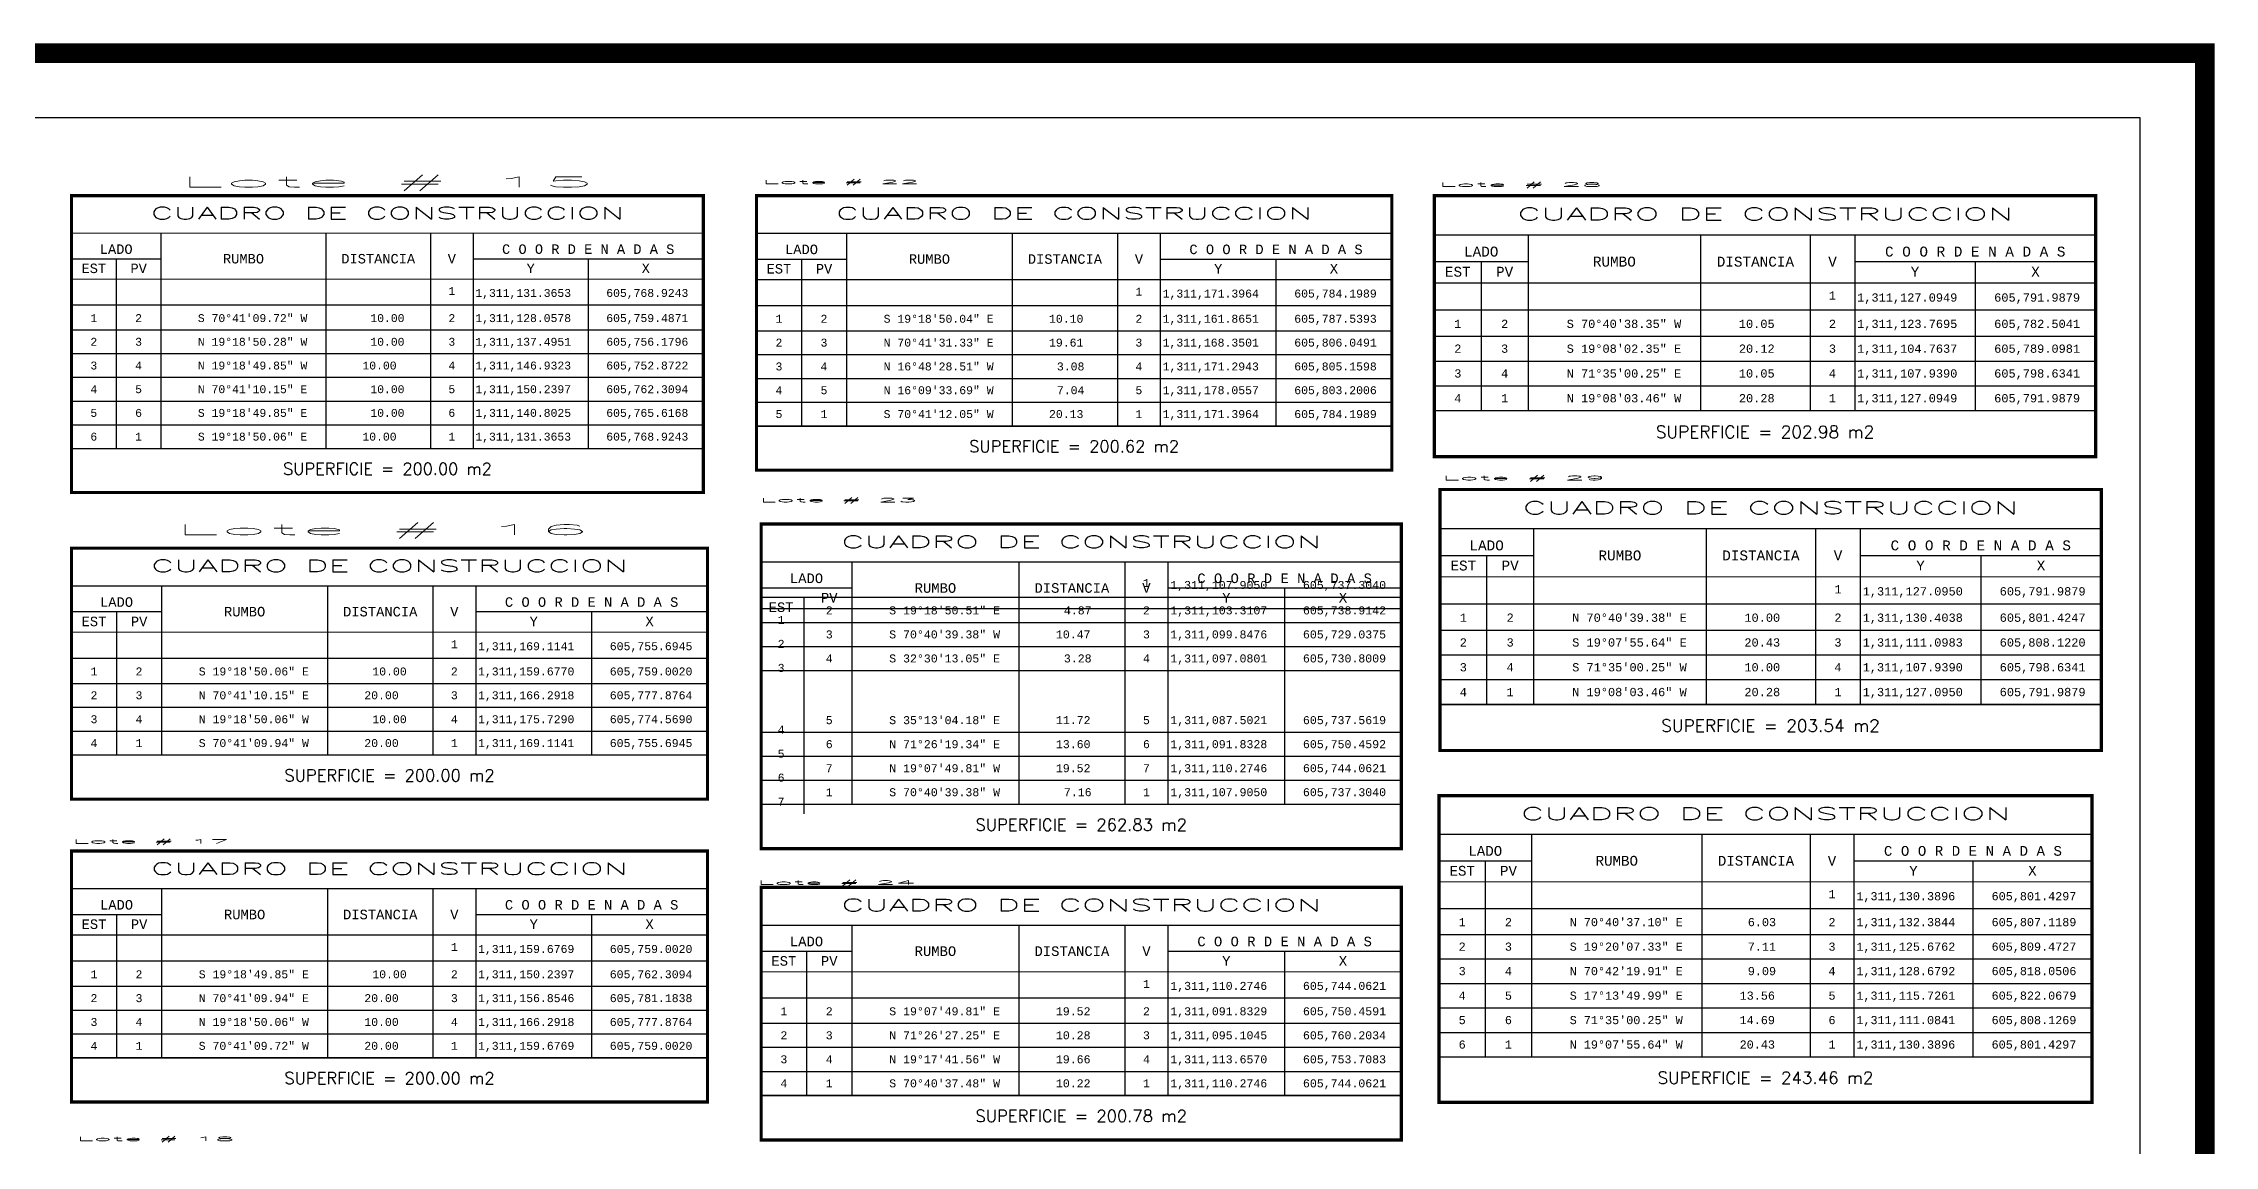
# Model space of a CAD drawing. Header units: millimetres. Extents: x 606871 to 1211550, y 1310130 to 2622648.
# Drawn here: x 607041.4 to 607293.6, y 1310301.5 to 1310429.5 of the extents above; entities that cross this region are included whole.
import ezdxf
from ezdxf.enums import TextEntityAlignment as Align

# ---------------------------------------------------------------- set-up
doc = ezdxf.new("R2010")
doc.units = ezdxf.units.MM
for name, color, linetype in [('CAJETIN', 5, 'Continuous'), ('CVL_CUADCON', 1, 'Continuous'), ('CVL_CUADCON_LIN', 8, 'Continuous'), ('CVL_CUADCON_TIT', 1, 'Continuous'), ('CVL_CUADCON_TX', 2, 'Continuous')]:
    doc.layers.add(name, color=color, linetype=linetype)
doc.styles.add('HUECA1', font='HUECA1.shx')
doc.styles.add('MONOTXT4', font='MONOTXT4.shx')

msp = doc.modelspace()

# ---------------------------------------------------------------- linework, layer by layer
at = {"const_width": 2.28}
msp.add_lwpolyline([(606871.94, 1310131.4), (607292.44, 1310131.4), (607292.44, 1310428.4), (606871.94, 1310428.4)], close=True, dxfattribs=at)
at = {"layer": 'CAJETIN'}
msp.add_lwpolyline([(606879.44, 1310138.9), (607284.94, 1310138.9), (607284.94, 1310420.9), (606879.44, 1310420.9)], close=True, dxfattribs=at)
at = {"layer": 'CVL_CUADCON', "color": 7, "linetype": 'Continuous', "const_width": 0.367, "flags": 128}
msp.add_lwpolyline([(607044.63, 1310411.86), (607118.03, 1310411.86), (607118.03, 1310377.38), (607044.63, 1310377.38)], close=True, dxfattribs=at)
at = {"layer": 'CVL_CUADCON', "color": 7, "linetype": 'Continuous', "lineweight": 30, "flags": 128}
for points, const_width in [([(607124.2, 1310411.86), (607198, 1310411.86), (607198, 1310379.96), (607124.2, 1310379.96)], 0.369), ([(607202.95, 1310411.86), (607279.78, 1310411.86), (607279.78, 1310381.53), (607202.95, 1310381.53)], 0.384), ([(607203.59, 1310377.72), (607280.42, 1310377.72), (607280.42, 1310347.4), (607203.59, 1310347.4)], 0.384), ([(607124.75, 1310373.7), (607199.1, 1310373.7), (607199.1, 1310335.99), (607124.75, 1310335.99)], 0.372), ([(607044.63, 1310370.9), (607118.51, 1310370.9), (607118.51, 1310341.74), (607044.63, 1310341.74)], 0.37), ([(607044.63, 1310335.73), (607118.51, 1310335.73), (607118.51, 1310306.56), (607044.63, 1310306.56)], 0.37), ([(607124.75, 1310331.51), (607199.1, 1310331.51), (607199.1, 1310302.16), (607124.75, 1310302.16)], 0.372)]:
    msp.add_lwpolyline(points, close=True, dxfattribs=dict(at, const_width=const_width))
at = {"layer": 'CVL_CUADCON', "color": 7, "linetype": 'Continuous', "const_width": 0.138, "flags": 128}
for points in [[(607044.63, 1310407.5), (607118.03, 1310407.5)], [(607044.63, 1310402.16), (607118.03, 1310402.16)], [(607044.63, 1310382.49), (607118.03, 1310382.49)]]:
    msp.add_lwpolyline(points, dxfattribs=at)
at = {"layer": 'CVL_CUADCON', "color": 7, "linetype": 'Continuous', "lineweight": 30, "flags": 128}
for points, const_width in [([(607124.2, 1310407.47), (607198, 1310407.47)], 0.138), ([(607202.95, 1310407.29), (607279.78, 1310407.29)], 0.144), ([(607124.2, 1310402.1), (607198, 1310402.1)], 0.138), ([(607202.95, 1310401.7), (607279.78, 1310401.7)], 0.144), ([(607202.95, 1310386.88), (607279.78, 1310386.88)], 0.144), ([(607124.2, 1310385.09), (607198, 1310385.09)], 0.138), ([(607203.59, 1310373.16), (607280.42, 1310373.16)], 0.144), ([(607124.75, 1310369.29), (607199.1, 1310369.29)], 0.139), ([(607044.63, 1310366.51), (607118.51, 1310366.51)], 0.139), ([(607203.59, 1310367.57), (607280.42, 1310367.57)], 0.144), ([(607124.75, 1310363.88), (607199.1, 1310363.88)], 0.139), ([(607044.63, 1310361.14), (607118.51, 1310361.14)], 0.139), ([(607044.63, 1310346.88), (607118.51, 1310346.88)], 0.139), ([(607124.75, 1310341.16), (607199.1, 1310341.16)], 0.139), ([(607044.63, 1310331.34), (607118.51, 1310331.34)], 0.139), ([(607044.63, 1310325.96), (607118.51, 1310325.96)], 0.139), ([(607124.75, 1310327.1), (607199.1, 1310327.1)], 0.139), ([(607124.75, 1310321.69), (607199.1, 1310321.69)], 0.139), ([(607044.63, 1310311.71), (607118.51, 1310311.71)], 0.139), ([(607124.75, 1310307.34), (607199.1, 1310307.34)], 0.139)]:
    msp.add_lwpolyline(points, dxfattribs=dict(at, const_width=const_width))
at = {"layer": 'CVL_CUADCON', "color": 7, "linetype": 'Continuous', "lineweight": 30, "true_color": 0xffffff, "flags": 128}
for points, const_width in [([(607203.59, 1310352.75), (607280.42, 1310352.75)], 0.144), ([(607203.5, 1310337.66), (607279.33, 1310337.66)], 0.142), ([(607203.5, 1310332.14), (607279.33, 1310332.14)], 0.142), ([(607203.5, 1310311.82), (607279.33, 1310311.82)], 0.142)]:
    msp.add_lwpolyline(points, dxfattribs=dict(at, const_width=const_width))
at = {"layer": 'CVL_CUADCON', "color": 7, "linetype": 'Continuous', "lineweight": 30, "true_color": 0xffffff, "const_width": 0.379, "flags": 128}
msp.add_lwpolyline([(607203.5, 1310342.16), (607279.33, 1310342.16), (607279.33, 1310306.54), (607203.5, 1310306.54)], close=True, dxfattribs=at)
at = {"layer": 'CVL_CUADCON_LIN', "color": 7, "linetype": 'Continuous', "ltscale": 0.5}
for p, q in [((607055.02, 1310407.5), (607055.02, 1310382.49)), ((607074.18, 1310407.5), (607074.18, 1310382.49)), ((607086.33, 1310407.5), (607086.33, 1310382.49)), ((607091.28, 1310407.5), (607091.28, 1310382.49)), ((607044.63, 1310404.53), (607055.02, 1310404.53)), ((607049.82, 1310404.53), (607049.82, 1310382.49)), ((607091.28, 1310404.53), (607118.03, 1310404.53)), ((607104.65, 1310404.53), (607104.65, 1310382.49)), ((607044.63, 1310399.17), (607118.03, 1310399.17)), ((607044.63, 1310396.25), (607118.03, 1310396.25)), ((607044.63, 1310393.5), (607118.03, 1310393.5)), ((607044.63, 1310390.75), (607118.03, 1310390.75)), ((607044.63, 1310387.99), (607118.03, 1310387.99)), ((607044.63, 1310385.24), (607118.03, 1310385.24)), ((607044.63, 1310382.49), (607118.03, 1310382.49))]:
    msp.add_line(p, q, dxfattribs=at)
at = {"layer": 'CVL_CUADCON_LIN', "color": 7, "linetype": 'Continuous', "lineweight": 30, "ltscale": 0.5}
for p, q in [((607134.66, 1310407.47), (607134.66, 1310385.09)), ((607153.92, 1310407.47), (607153.92, 1310385.09)), ((607166.14, 1310407.47), (607166.14, 1310385.09)), ((607171.11, 1310407.47), (607171.11, 1310385.09)), ((607213.83, 1310407.29), (607213.83, 1310386.88)), ((607124.2, 1310404.49), (607134.66, 1310404.49)), ((607129.43, 1310404.49), (607129.43, 1310385.09)), ((607171.11, 1310404.49), (607198, 1310404.49)), ((607184.55, 1310404.49), (607184.55, 1310385.09)), ((607202.95, 1310404.19), (607213.83, 1310404.19)), ((607208.39, 1310404.19), (607208.39, 1310386.88)), ((607124.2, 1310399.1), (607198, 1310399.1)), ((607202.95, 1310398.58), (607279.78, 1310398.58)), ((607124.2, 1310396.17), (607198, 1310396.17)), ((607202.95, 1310395.52), (607279.78, 1310395.52)), ((607124.2, 1310393.4), (607198, 1310393.4)), ((607202.95, 1310392.64), (607279.78, 1310392.64)), ((607124.2, 1310390.63), (607198, 1310390.63)), ((607202.95, 1310389.76), (607279.78, 1310389.76)), ((607124.2, 1310387.86), (607198, 1310387.86)), ((607202.95, 1310386.88), (607279.78, 1310386.88)), ((607124.2, 1310385.09), (607198, 1310385.09)), ((607214.47, 1310373.16), (607214.47, 1310352.75)), ((607135.28, 1310369.29), (607135.28, 1310341.16)), ((607154.68, 1310369.29), (607154.68, 1310341.16)), ((607167, 1310369.29), (607167, 1310341.16)), ((607172, 1310369.29), (607172, 1310341.16)), ((607203.59, 1310370.06), (607214.47, 1310370.06)), ((607209.02, 1310370.06), (607209.02, 1310352.75)), ((607055.09, 1310366.51), (607055.09, 1310346.88)), ((607074.37, 1310366.51), (607074.37, 1310346.88)), ((607086.61, 1310366.51), (607086.61, 1310346.88)), ((607091.58, 1310366.51), (607091.58, 1310346.88)), ((607124.75, 1310366.29), (607135.28, 1310366.29)), ((607172, 1310366.29), (607199.1, 1310366.29)), ((607185.55, 1310366.29), (607185.55, 1310341.16)), ((607124.75, 1310365.23), (607199.1, 1310365.23)), ((607129.69, 1310365.19), (607129.69, 1310340.06)), ((607203.59, 1310364.45), (607280.42, 1310364.45)), ((607044.63, 1310363.53), (607055.09, 1310363.53)), ((607049.86, 1310363.53), (607049.86, 1310346.88)), ((607091.58, 1310363.53), (607118.51, 1310363.53)), ((607105.05, 1310363.53), (607105.05, 1310346.88)), ((607124.75, 1310362.28), (607199.1, 1310362.28)), ((607124.75, 1310359.49), (607199.1, 1310359.49)), ((607044.63, 1310358.13), (607118.51, 1310358.13)), ((607124.75, 1310356.7), (607199.1, 1310356.7)), ((607044.63, 1310355.19), (607118.51, 1310355.19)), ((607044.63, 1310352.42), (607118.51, 1310352.42)), ((607044.63, 1310349.65), (607118.51, 1310349.65)), ((607124.75, 1310349.53), (607199.1, 1310349.53)), ((607044.63, 1310346.88), (607118.51, 1310346.88)), ((607124.75, 1310346.74), (607199.1, 1310346.74)), ((607124.75, 1310343.95), (607199.1, 1310343.95)), ((607124.75, 1310341.16), (607199.1, 1310341.16)), ((607214.24, 1310337.66), (607214.24, 1310311.82)), ((607203.5, 1310334.59), (607214.24, 1310334.59)), ((607208.86, 1310334.59), (607208.86, 1310311.82)), ((607055.09, 1310331.34), (607055.09, 1310311.71)), ((607074.37, 1310331.34), (607074.37, 1310311.71)), ((607086.61, 1310331.34), (607086.61, 1310311.71)), ((607091.58, 1310331.34), (607091.58, 1310311.71)), ((607044.63, 1310328.36), (607055.09, 1310328.36)), ((607049.86, 1310328.36), (607049.86, 1310311.71)), ((607091.58, 1310328.36), (607118.51, 1310328.36)), ((607105.05, 1310328.36), (607105.05, 1310311.71)), ((607135.28, 1310327.1), (607135.28, 1310307.34)), ((607154.68, 1310327.1), (607154.68, 1310307.34)), ((607167, 1310327.1), (607167, 1310307.34)), ((607172, 1310327.1), (607172, 1310307.34)), ((607124.75, 1310324.1), (607135.28, 1310324.1)), ((607130.01, 1310324.1), (607130.01, 1310307.34)), ((607172, 1310324.1), (607199.1, 1310324.1)), ((607185.55, 1310324.1), (607185.55, 1310307.34)), ((607044.63, 1310322.96), (607118.51, 1310322.96)), ((607044.63, 1310320.02), (607118.51, 1310320.02)), ((607124.75, 1310318.66), (607199.1, 1310318.66)), ((607044.63, 1310317.25), (607118.51, 1310317.25)), ((607044.63, 1310314.48), (607118.51, 1310314.48)), ((607124.75, 1310315.71), (607199.1, 1310315.71)), ((607044.63, 1310311.71), (607118.51, 1310311.71)), ((607124.75, 1310312.92), (607199.1, 1310312.92)), ((607124.75, 1310310.13), (607199.1, 1310310.13)), ((607124.75, 1310307.34), (607199.1, 1310307.34))]:
    msp.add_line(p, q, dxfattribs=at)
at = {"layer": 'CVL_CUADCON_LIN', "color": 7, "linetype": 'Continuous', "lineweight": 30, "ltscale": 0.5, "true_color": 0xffffff}
for p, q in [((607233.88, 1310407.29), (607233.88, 1310386.88)), ((607246.61, 1310407.29), (607246.61, 1310386.88)), ((607251.78, 1310407.29), (607251.78, 1310386.88)), ((607251.78, 1310404.19), (607279.78, 1310404.19)), ((607265.78, 1310404.19), (607265.78, 1310386.88)), ((607234.52, 1310373.16), (607234.52, 1310352.75)), ((607247.24, 1310373.16), (607247.24, 1310352.75)), ((607252.42, 1310373.16), (607252.42, 1310352.75)), ((607252.42, 1310370.06), (607280.42, 1310370.06)), ((607266.42, 1310370.06), (607266.42, 1310352.75)), ((607203.59, 1310361.39), (607280.42, 1310361.39)), ((607203.59, 1310358.51), (607280.42, 1310358.51)), ((607203.59, 1310355.63), (607280.42, 1310355.63)), ((607203.59, 1310352.75), (607280.42, 1310352.75)), ((607234.03, 1310337.66), (607234.03, 1310311.82)), ((607246.59, 1310337.66), (607246.59, 1310311.82)), ((607251.69, 1310337.66), (607251.69, 1310311.82)), ((607251.69, 1310334.59), (607279.33, 1310334.59)), ((607265.51, 1310334.59), (607265.51, 1310311.82)), ((607203.5, 1310329.05), (607279.33, 1310329.05)), ((607203.5, 1310326.04), (607279.33, 1310326.04)), ((607203.5, 1310323.2), (607279.33, 1310323.2)), ((607203.5, 1310320.35), (607279.33, 1310320.35)), ((607203.5, 1310317.51), (607279.33, 1310317.51)), ((607203.5, 1310314.66), (607279.33, 1310314.66)), ((607203.5, 1310311.82), (607279.33, 1310311.82))]:
    msp.add_line(p, q, dxfattribs=at)

# ---------------------------------------------------------------- texts
at = {"layer": 'CVL_CUADCON_TIT', "color": 7, "ltscale": 0.5, "style": 'HUECA1'}
for s, height, width, p, p2 in [('Lote # 15', 1.207, 5.47361, (607057.16, 1310412.83), (607105.43, 1310412.83)), ('Lote # 22', 0.456, 5.193887, (607124.88, 1310413.21), (607143.12, 1310413.21)), ('Lote # 28', 0.475, 5.188207, (607203.45, 1310412.9), (607222.44, 1310412.9)), ('CUADRO DE CONSTRUCCION', 1.3767, 1.758658, (607053.8, 1310409.13), (607108.85, 1310409.13)), ('Lote # 29', 0.475, 5.23771, (607203.84, 1310378.82), (607222.83, 1310378.82)), ('Lote # 23', 0.46, 5.211169, (607124.54, 1310376.26), (607142.92, 1310376.26)), ('Lote # 16', 1.207, 5.53901, (607056.62, 1310372.44), (607104.89, 1310372.44)), ('Lote # 17', 0.457, 5.514759, (607044.71, 1310336.61), (607062.97, 1310336.61)), ('Lote # 24', 0.46, 5.16939, (607124.29, 1310331.82), (607142.67, 1310331.82)), ('Lote # 18', 0.46, 5.488679, (607045.2, 1310302.05), (607063.59, 1310302.05))]:
    msp.add_text(s, height=height, dxfattribs=dict(at, width=width)).set_placement(p, p2, align=Align.FIT)
at = {"layer": 'CVL_CUADCON_TIT', "color": 7, "lineweight": 30, "ltscale": 0.5, "style": 'HUECA1', "width": 1.758658}
for height, p, p2 in [(1.3842, (607133.43, 1310409.11), (607188.77, 1310409.11)), (1.3946, (607134.04, 1310370.94), (607189.8, 1310370.94)), (1.3857, (607053.86, 1310368.15), (607109.27, 1310368.15)), (1.3857, (607053.86, 1310332.98), (607109.27, 1310332.98)), (1.3946, (607134.04, 1310328.75), (607189.8, 1310328.75))]:
    msp.add_text('CUADRO DE CONSTRUCCION', height=height, dxfattribs=at).set_placement(p, p2, align=Align.FIT)
at = {"layer": 'CVL_CUADCON_TIT', "color": 7, "lineweight": 30, "ltscale": 0.5, "true_color": 0xffffff, "style": 'HUECA1', "width": 1.758658}
for height, p, p2 in [(1.4411, (607212.56, 1310409), (607270.17, 1310409)), (1.4411, (607213.19, 1310374.87), (607270.81, 1310374.87)), (1.4223, (607212.98, 1310339.34), (607269.84, 1310339.34))]:
    msp.add_text('CUADRO DE CONSTRUCCION', height=height, dxfattribs=at).set_placement(p, p2, align=Align.FIT)
at = {"layer": 'CVL_CUADCON_TIT', "color": 7, "ltscale": 0.5, "style": 'MONOTXT4'}
for s, height, p in [('LADO', 1.101, (607049.82, 1310405.09)), ('C O O R D E N A D A S', 1.1014, (607104.65, 1310405.09)), ('EST', 1.101, (607047.22, 1310402.86)), ('PV', 1.101, (607052.43, 1310402.86)), ('Y', 1.1, (607097.97, 1310402.86)), ('X', 1.1, (607111.34, 1310402.86))]:
    msp.add_text(s, height=height, dxfattribs=at).set_placement(p, align=Align.CENTER)
at = {"layer": 'CVL_CUADCON_TIT', "color": 7, "ltscale": 0.5}
for s, height, style, p in [('RUMBO', 1.101, 'MONOTXT4', (607064.61, 1310404.53)), ('DISTANCIA', 1.101, 'MONOTXT4', (607080.26, 1310404.53)), ('V', 1.1, 'MONOTXT4', (607088.81, 1310404.53)), ('SUPERFICIE = 200.00 m2', 1.3767, 'HUECA1', (607081.33, 1310380.13))]:
    msp.add_text(s, height=height, dxfattribs=dict(at, style=style)).set_placement(p, align=Align.MIDDLE)
at = {"layer": 'CVL_CUADCON_TIT', "color": 7, "lineweight": 30, "ltscale": 0.5, "style": 'MONOTXT4'}
for s, height, p in [('LADO', 1.107, (607129.43, 1310405.06)), ('C O O R D E N A D A S', 1.1074, (607184.55, 1310405.06)), ('LADO', 1.153, (607208.39, 1310404.78)), ('EST', 1.107, (607126.81, 1310402.81)), ('PV', 1.107, (607132.05, 1310402.81)), ('Y', 1.11, (607177.84, 1310402.81)), ('X', 1.11, (607191.28, 1310402.81)), ('EST', 1.153, (607205.67, 1310402.44)), ('PV', 1.153, (607211.11, 1310402.44)), ('LADO', 1.153, (607209.02, 1310370.65)), ('EST', 1.153, (607206.31, 1310368.31)), ('PV', 1.153, (607211.75, 1310368.31)), ('LADO', 1.116, (607130.01, 1310366.85)), ('C O O R D E N A D A S', 1.1157, (607185.55, 1310366.85)), ('LADO', 1.109, (607049.86, 1310364.09)), ('C O O R D E N A D A S', 1.1086, (607105.05, 1310364.09)), ('EST', 1.116, (607127.06, 1310363.49)), ('PV', 1.116, (607132.65, 1310364.59)), ('Y', 1.12, (607178.78, 1310364.59)), ('X', 1.12, (607192.33, 1310364.59)), ('EST', 1.109, (607047.24, 1310361.84)), ('PV', 1.109, (607052.48, 1310361.84)), ('Y', 1.11, (607098.32, 1310361.84)), ('X', 1.11, (607111.78, 1310361.84)), ('LADO', 1.138, (607208.86, 1310335.17)), ('EST', 1.138, (607206.18, 1310332.86)), ('PV', 1.138, (607211.56, 1310332.86)), ('LADO', 1.109, (607049.86, 1310328.92)), ('C O O R D E N A D A S', 1.1086, (607105.05, 1310328.92)), ('EST', 1.109, (607047.24, 1310326.67)), ('PV', 1.109, (607052.48, 1310326.67)), ('Y', 1.11, (607098.32, 1310326.67)), ('X', 1.11, (607111.78, 1310326.67)), ('EST', 1.116, (607127.38, 1310322.4)), ('LADO', 1.116, (607130.01, 1310324.66)), ('PV', 1.116, (607132.65, 1310322.4)), ('C O O R D E N A D A S', 1.1157, (607185.55, 1310324.66)), ('Y', 1.12, (607178.78, 1310322.4)), ('X', 1.12, (607192.33, 1310322.4))]:
    msp.add_text(s, height=height, dxfattribs=at).set_placement(p, align=Align.CENTER)
at = {"layer": 'CVL_CUADCON_TIT', "color": 7, "lineweight": 30, "ltscale": 0.5}
for s, height, style, p in [('RUMBO', 1.107, 'MONOTXT4', (607144.29, 1310404.49)), ('DISTANCIA', 1.107, 'MONOTXT4', (607160.03, 1310404.49)), ('V', 1.11, 'MONOTXT4', (607168.63, 1310404.49)), ('SUPERFICIE = 200.62 m2', 1.3842, 'HUECA1', (607161.1, 1310382.73)), ('RUMBO', 1.116, 'MONOTXT4', (607144.99, 1310366.28)), ('DISTANCIA', 1.116, 'MONOTXT4', (607160.84, 1310366.28)), ('V', 1.12, 'MONOTXT4', (607169.5, 1310366.28)), ('RUMBO', 1.109, 'MONOTXT4', (607064.74, 1310363.53)), ('DISTANCIA', 1.109, 'MONOTXT4', (607080.49, 1310363.53)), ('V', 1.11, 'MONOTXT4', (607089.1, 1310363.53)), ('SUPERFICIE = 200.00 m2', 1.3857, 'HUECA1', (607081.57, 1310344.51)), ('SUPERFICIE = 262.83 m2', 1.3946, 'HUECA1', (607161.92, 1310338.78)), ('RUMBO', 1.109, 'MONOTXT4', (607064.74, 1310328.35)), ('DISTANCIA', 1.109, 'MONOTXT4', (607080.49, 1310328.35)), ('V', 1.11, 'MONOTXT4', (607089.1, 1310328.35)), ('RUMBO', 1.116, 'MONOTXT4', (607144.99, 1310324.09)), ('DISTANCIA', 1.116, 'MONOTXT4', (607160.84, 1310324.09)), ('V', 1.12, 'MONOTXT4', (607169.5, 1310324.09)), ('SUPERFICIE = 200.00 m2', 1.3857, 'HUECA1', (607081.57, 1310309.33)), ('SUPERFICIE = 200.78 m2', 1.3946, 'HUECA1', (607161.92, 1310304.95))]:
    msp.add_text(s, height=height, dxfattribs=dict(at, style=style)).set_placement(p, align=Align.MIDDLE)
at = {"layer": 'CVL_CUADCON_TIT', "color": 7, "lineweight": 30, "ltscale": 0.5, "true_color": 0xffffff}
for s, height, style, p in [('RUMBO', 1.153, 'MONOTXT4', (607223.86, 1310404.19)), ('DISTANCIA', 1.153, 'MONOTXT4', (607240.24, 1310404.19)), ('V', 1.15, 'MONOTXT4', (607249.2, 1310404.19)), ('SUPERFICIE = 202.98 m2', 1.4411, 'HUECA1', (607241.36, 1310384.41)), ('RUMBO', 1.153, 'MONOTXT4', (607224.5, 1310370.06)), ('DISTANCIA', 1.153, 'MONOTXT4', (607240.88, 1310370.06)), ('V', 1.15, 'MONOTXT4', (607249.84, 1310370.06)), ('SUPERFICIE = 203.54 m2', 1.4411, 'HUECA1', (607242, 1310350.28)), ('RUMBO', 1.138, 'MONOTXT4', (607224.14, 1310334.59)), ('DISTANCIA', 1.138, 'MONOTXT4', (607240.31, 1310334.59)), ('V', 1.14, 'MONOTXT4', (607249.14, 1310334.59)), ('SUPERFICIE = 243.46 m2', 1.4223, 'HUECA1', (607241.41, 1310309.38))]:
    msp.add_text(s, height=height, dxfattribs=dict(at, style=style)).set_placement(p, align=Align.MIDDLE)
at = {"layer": 'CVL_CUADCON_TIT', "color": 7, "lineweight": 30, "ltscale": 0.5, "true_color": 0xffffff, "style": 'MONOTXT4'}
for s, height, p in [('C O O R D E N A D A S', 1.1529, (607265.78, 1310404.78)), ('Y', 1.15, (607258.78, 1310402.44)), ('X', 1.15, (607272.78, 1310402.44)), ('C O O R D E N A D A S', 1.1529, (607266.42, 1310370.65)), ('Y', 1.15, (607259.42, 1310368.31)), ('X', 1.15, (607273.42, 1310368.31)), ('C O O R D E N A D A S', 1.1378, (607265.51, 1310335.17)), ('Y', 1.14, (607258.6, 1310332.86)), ('X', 1.14, (607272.42, 1310332.86))]:
    msp.add_text(s, height=height, dxfattribs=at).set_placement(p, align=Align.CENTER)
at = {"layer": 'CVL_CUADCON_TX', "color": 7, "ltscale": 0.5, "style": 'MONOTXT4'}
for s, p in [('1', (607088.81, 1310400.32)), ('1', (607047.22, 1310397.17)), ('2', (607052.42, 1310397.17)), ('2', (607088.81, 1310397.17)), ('2', (607047.22, 1310394.42)), ('3', (607052.42, 1310394.42)), ('3', (607088.81, 1310394.42)), ('3', (607047.22, 1310391.66)), ('4', (607052.42, 1310391.66)), ('4', (607088.81, 1310391.66)), ('4', (607047.22, 1310388.91)), ('5', (607052.42, 1310388.91)), ('5', (607088.81, 1310388.91)), ('5', (607047.22, 1310386.16)), ('6', (607052.42, 1310386.16)), ('6', (607088.81, 1310386.16)), ('6', (607047.22, 1310383.4)), ('1', (607052.42, 1310383.4)), ('1', (607088.81, 1310383.4))]:
    msp.add_text(s, height=0.918, dxfattribs=at).set_placement(p, align=Align.CENTER)
for s, height, p in [('1,311,131.3653', 0.9178, (607091.54, 1310400.09)), ('605,768.9243', 0.9178, (607106.75, 1310400.09)), ('S 70%%d41\'09.72" W', 0.9178, (607059.31, 1310397.17)), ('10.00', 0.918, (607079.34, 1310397.17)), ('1,311,128.0578', 0.9178, (607091.54, 1310397.17)), ('605,759.4871', 0.9178, (607106.75, 1310397.17)), ('N 19%%d18\'50.28" W', 0.9178, (607059.31, 1310394.42)), ('10.00', 0.918, (607079.34, 1310394.42)), ('1,311,137.4951', 0.9178, (607091.54, 1310394.42)), ('605,756.1796', 0.9178, (607106.75, 1310394.42)), ('N 19%%d18\'49.85" W', 0.9178, (607059.31, 1310391.66)), ('10.00', 0.918, (607078.42, 1310391.66)), ('1,311,146.9323', 0.9178, (607091.54, 1310391.66)), ('605,752.8722', 0.9178, (607106.75, 1310391.66)), ('N 70%%d41\'10.15" E', 0.9178, (607059.31, 1310388.91)), ('10.00', 0.918, (607079.34, 1310388.91)), ('1,311,150.2397', 0.9178, (607091.54, 1310388.91)), ('605,762.3094', 0.9178, (607106.75, 1310388.91)), ('S 19%%d18\'49.85" E', 0.9178, (607059.31, 1310386.16)), ('10.00', 0.918, (607079.34, 1310386.16)), ('1,311,140.8025', 0.9178, (607091.54, 1310386.16)), ('605,765.6168', 0.9178, (607106.75, 1310386.16)), ('S 19%%d18\'50.06" E', 0.9178, (607059.31, 1310383.4)), ('10.00', 0.918, (607078.42, 1310383.4)), ('1,311,131.3653', 0.9178, (607091.54, 1310383.4)), ('605,768.9243', 0.9178, (607106.75, 1310383.4))]:
    msp.add_text(s, height=height, dxfattribs=at).set_placement(p)
at = {"layer": 'CVL_CUADCON_TX', "color": 7, "lineweight": 30, "ltscale": 0.5, "style": 'MONOTXT4'}
for s, height, p in [('1', 0.923, (607168.62, 1310400.25)), ('1', 0.923, (607126.81, 1310397.09)), ('2', 0.923, (607132.04, 1310397.09)), ('2', 0.923, (607168.62, 1310397.09)), ('1', 0.961, (607205.67, 1310396.48)), ('2', 0.961, (607211.11, 1310396.48)), ('2', 0.923, (607126.81, 1310394.32)), ('3', 0.923, (607132.04, 1310394.32)), ('3', 0.923, (607168.62, 1310394.32)), ('2', 0.961, (607205.67, 1310393.6)), ('3', 0.961, (607211.11, 1310393.6)), ('3', 0.923, (607126.81, 1310391.55)), ('4', 0.923, (607132.04, 1310391.55)), ('4', 0.923, (607168.62, 1310391.55)), ('3', 0.961, (607205.67, 1310390.72)), ('4', 0.961, (607211.11, 1310390.72)), ('4', 0.923, (607126.81, 1310388.79)), ('5', 0.923, (607132.04, 1310388.79)), ('5', 0.923, (607168.62, 1310388.79)), ('5', 0.923, (607126.81, 1310386.02)), ('1', 0.923, (607132.04, 1310386.02)), ('1', 0.923, (607168.62, 1310386.02)), ('4', 0.961, (607205.67, 1310387.84)), ('1', 0.961, (607211.11, 1310387.84)), ('1', 0.93, (607169.5, 1310366.4)), ('2', 0.93, (607132.65, 1310363.21)), ('2', 0.93, (607169.5, 1310363.21)), ('1', 0.93, (607127.06, 1310362.11)), ('3', 0.93, (607132.65, 1310360.42)), ('3', 0.93, (607169.5, 1310360.42)), ('1', 0.961, (607206.31, 1310362.35)), ('2', 0.961, (607211.75, 1310362.35)), ('1', 0.924, (607089.1, 1310359.28)), ('2', 0.93, (607127.06, 1310359.32)), ('2', 0.961, (607206.31, 1310359.47)), ('3', 0.961, (607211.75, 1310359.47)), ('1', 0.924, (607047.24, 1310356.12)), ('2', 0.924, (607052.47, 1310356.12)), ('2', 0.924, (607089.1, 1310356.12)), ('3', 0.93, (607127.06, 1310356.53)), ('4', 0.93, (607132.65, 1310357.63)), ('4', 0.93, (607169.5, 1310357.63)), ('3', 0.961, (607206.31, 1310356.59)), ('4', 0.961, (607211.75, 1310356.59)), ('2', 0.924, (607047.24, 1310353.35)), ('3', 0.924, (607052.47, 1310353.35)), ('3', 0.924, (607089.1, 1310353.35)), ('4', 0.961, (607206.31, 1310353.71)), ('1', 0.961, (607211.75, 1310353.71)), ('3', 0.924, (607047.24, 1310350.57)), ('4', 0.924, (607052.47, 1310350.57)), ('4', 0.924, (607089.1, 1310350.57)), ('5', 0.93, (607132.65, 1310350.46)), ('5', 0.93, (607169.5, 1310350.46)), ('4', 0.924, (607047.24, 1310347.8)), ('1', 0.924, (607052.47, 1310347.8)), ('1', 0.924, (607089.1, 1310347.8)), ('4', 0.93, (607127.06, 1310349.36)), ('6', 0.93, (607132.65, 1310347.67)), ('6', 0.93, (607169.5, 1310347.67)), ('5', 0.93, (607127.06, 1310346.57)), ('6', 0.93, (607127.06, 1310343.78)), ('7', 0.93, (607132.65, 1310344.88)), ('7', 0.93, (607169.5, 1310344.88)), ('7', 0.93, (607127.06, 1310340.99)), ('1', 0.93, (607132.65, 1310342.09)), ('1', 0.93, (607169.5, 1310342.09)), ('1', 0.948, (607206.18, 1310326.99)), ('2', 0.948, (607211.55, 1310326.99)), ('1', 0.924, (607089.1, 1310324.11)), ('2', 0.948, (607206.18, 1310324.14)), ('3', 0.948, (607211.55, 1310324.14)), ('1', 0.924, (607047.24, 1310320.94)), ('2', 0.924, (607052.47, 1310320.94)), ('2', 0.924, (607089.1, 1310320.94)), ('3', 0.948, (607206.18, 1310321.3)), ('4', 0.948, (607211.55, 1310321.3)), ('2', 0.924, (607047.24, 1310318.17)), ('3', 0.924, (607052.47, 1310318.17)), ('3', 0.924, (607089.1, 1310318.17)), ('1', 0.93, (607169.5, 1310319.82)), ('4', 0.948, (607206.18, 1310318.45)), ('5', 0.948, (607211.55, 1310318.45)), ('3', 0.924, (607047.24, 1310315.4)), ('4', 0.924, (607052.47, 1310315.4)), ('4', 0.924, (607089.1, 1310315.4)), ('1', 0.93, (607127.38, 1310316.64)), ('2', 0.93, (607132.65, 1310316.64)), ('2', 0.93, (607169.5, 1310316.64)), ('5', 0.948, (607206.18, 1310315.61)), ('6', 0.948, (607211.55, 1310315.61)), ('4', 0.924, (607047.24, 1310312.63)), ('1', 0.924, (607052.47, 1310312.63)), ('1', 0.924, (607089.1, 1310312.63)), ('2', 0.93, (607127.38, 1310313.85)), ('3', 0.93, (607132.65, 1310313.85)), ('3', 0.93, (607169.5, 1310313.85)), ('6', 0.948, (607206.18, 1310312.77)), ('1', 0.948, (607211.55, 1310312.77)), ('3', 0.93, (607127.38, 1310311.06)), ('4', 0.93, (607132.65, 1310311.06)), ('4', 0.93, (607169.5, 1310311.06)), ('4', 0.93, (607127.38, 1310308.27)), ('1', 0.93, (607132.65, 1310308.27)), ('1', 0.93, (607169.5, 1310308.27))]:
    msp.add_text(s, height=height, dxfattribs=at).set_placement(p, align=Align.CENTER)
for s, height, p in [('1,311,171.3964', 0.9228, (607171.38, 1310400.02)), ('605,784.1989', 0.9228, (607186.67, 1310400.02)), ('S 19%%d18\'50.04" E', 0.9228, (607138.97, 1310397.09)), ('10.10', 0.923, (607158.18, 1310397.09)), ('1,311,161.8651', 0.9228, (607171.38, 1310397.09)), ('605,787.5393', 0.9228, (607186.67, 1310397.09)), ('N 70%%d41\'31.33" E', 0.9228, (607138.97, 1310394.32)), ('19.61', 0.923, (607158.18, 1310394.32)), ('1,311,168.3501', 0.9228, (607171.38, 1310394.32)), ('605,806.0491', 0.9228, (607186.67, 1310394.32)), ('N 16%%d48\'28.51" W', 0.9228, (607138.97, 1310391.55)), ('3.08', 0.923, (607159.1, 1310391.55)), ('1,311,171.2943', 0.9228, (607171.38, 1310391.55)), ('605,805.1598', 0.9228, (607186.67, 1310391.55)), ('N 16%%d09\'33.69" W', 0.9228, (607138.97, 1310388.79)), ('7.04', 0.923, (607159.1, 1310388.79)), ('1,311,178.0557', 0.9228, (607171.38, 1310388.79)), ('605,803.2006', 0.9228, (607186.67, 1310388.79)), ('S 70%%d41\'12.05" W', 0.9228, (607138.97, 1310386.02)), ('20.13', 0.923, (607158.18, 1310386.02)), ('1,311,171.3964', 0.9228, (607171.38, 1310386.02)), ('605,784.1989', 0.9228, (607186.67, 1310386.02)), ('1,311,107.9050', 0.9297, (607172.27, 1310366.16)), ('605,737.3040', 0.9297, (607187.68, 1310366.16)), ('S 19%%d18\'50.51" E', 0.9297, (607139.62, 1310363.21)), ('4.87', 0.93, (607159.91, 1310363.21)), ('1,311,103.3107', 0.9297, (607172.27, 1310363.21)), ('605,738.9142', 0.9297, (607187.68, 1310363.21)), ('S 70%%d40\'39.38" W', 0.9297, (607139.62, 1310360.42)), ('10.47', 0.93, (607158.98, 1310360.42)), ('1,311,099.8476', 0.9297, (607172.27, 1310360.42)), ('605,729.0375', 0.9297, (607187.68, 1310360.42)), ('1,311,169.1141', 0.9238, (607091.85, 1310359.05)), ('605,755.6945', 0.9238, (607107.16, 1310359.05)), ('S 32%%d30\'13.05" E', 0.9297, (607139.62, 1310357.63)), ('S 19%%d18\'50.06" E', 0.9238, (607059.41, 1310356.12)), ('10.00', 0.924, (607079.57, 1310356.12)), ('1,311,159.6770', 0.9238, (607091.85, 1310356.12)), ('605,759.0020', 0.9238, (607107.16, 1310356.12)), ('3.28', 0.93, (607159.91, 1310357.63)), ('1,311,097.0801', 0.9297, (607172.27, 1310357.63)), ('605,730.8009', 0.9297, (607187.68, 1310357.63)), ('N 70%%d41\'10.15" E', 0.9238, (607059.41, 1310353.35)), ('20.00', 0.924, (607078.64, 1310353.35)), ('1,311,166.2918', 0.9238, (607091.85, 1310353.35)), ('605,777.8764', 0.9238, (607107.16, 1310353.35)), ('N 19%%d18\'50.06" W', 0.9238, (607059.41, 1310350.57)), ('10.00', 0.924, (607079.57, 1310350.57)), ('1,311,175.7290', 0.9238, (607091.85, 1310350.57)), ('605,774.5690', 0.9238, (607107.16, 1310350.57)), ('S 35%%d13\'04.18" E', 0.9297, (607139.62, 1310350.46)), ('11.72', 0.93, (607158.98, 1310350.46)), ('1,311,087.5021', 0.9297, (607172.27, 1310350.46)), ('605,737.5619', 0.9297, (607187.68, 1310350.46)), ('S 70%%d41\'09.94" W', 0.9238, (607059.41, 1310347.8)), ('20.00', 0.924, (607078.64, 1310347.8)), ('1,311,169.1141', 0.9238, (607091.85, 1310347.8)), ('605,755.6945', 0.9238, (607107.16, 1310347.8)), ('N 71%%d26\'19.34" E', 0.9297, (607139.62, 1310347.67)), ('13.60', 0.93, (607158.98, 1310347.67)), ('1,311,091.8328', 0.9297, (607172.27, 1310347.67)), ('605,750.4592', 0.9297, (607187.68, 1310347.67)), ('N 19%%d07\'49.81" W', 0.9297, (607139.62, 1310344.88)), ('19.52', 0.93, (607158.98, 1310344.88)), ('1,311,110.2746', 0.9297, (607172.27, 1310344.88)), ('605,744.0621', 0.9297, (607187.68, 1310344.88)), ('S 70%%d40\'39.38" W', 0.9297, (607139.62, 1310342.09)), ('7.16', 0.93, (607159.91, 1310342.09)), ('1,311,107.9050', 0.9297, (607172.27, 1310342.09)), ('605,737.3040', 0.9297, (607187.68, 1310342.09)), ('1,311,159.6769', 0.9238, (607091.85, 1310323.88)), ('605,759.0020', 0.9238, (607107.16, 1310323.88)), ('S 19%%d18\'49.85" E', 0.9238, (607059.41, 1310320.94)), ('10.00', 0.924, (607079.57, 1310320.94)), ('1,311,150.2397', 0.9238, (607091.85, 1310320.94)), ('605,762.3094', 0.9238, (607107.16, 1310320.94)), ('N 70%%d41\'09.94" E', 0.9238, (607059.41, 1310318.17)), ('20.00', 0.924, (607078.64, 1310318.17)), ('1,311,156.8546', 0.9238, (607091.85, 1310318.17)), ('605,781.1838', 0.9238, (607107.16, 1310318.17)), ('1,311,110.2746', 0.9297, (607172.27, 1310319.59)), ('605,744.0621', 0.9297, (607187.68, 1310319.59)), ('N 19%%d18\'50.06" W', 0.9238, (607059.41, 1310315.4)), ('10.00', 0.924, (607078.64, 1310315.4)), ('1,311,166.2918', 0.9238, (607091.85, 1310315.4)), ('605,777.8764', 0.9238, (607107.16, 1310315.4)), ('S 19%%d07\'49.81" E', 0.9297, (607139.62, 1310316.64)), ('19.52', 0.93, (607158.98, 1310316.64)), ('1,311,091.8329', 0.9297, (607172.27, 1310316.64)), ('605,750.4591', 0.9297, (607187.68, 1310316.64)), ('S 70%%d41\'09.72" W', 0.9238, (607059.41, 1310312.63)), ('20.00', 0.924, (607078.64, 1310312.63)), ('1,311,159.6769', 0.9238, (607091.85, 1310312.63)), ('605,759.0020', 0.9238, (607107.16, 1310312.63)), ('N 71%%d26\'27.25" E', 0.9297, (607139.62, 1310313.85)), ('10.28', 0.93, (607158.98, 1310313.85)), ('1,311,095.1045', 0.9297, (607172.27, 1310313.85)), ('605,760.2034', 0.9297, (607187.68, 1310313.85)), ('N 19%%d17\'41.56" W', 0.9297, (607139.62, 1310311.06)), ('19.66', 0.93, (607158.98, 1310311.06)), ('1,311,113.6570', 0.9297, (607172.27, 1310311.06)), ('605,753.7083', 0.9297, (607187.68, 1310311.06)), ('S 70%%d40\'37.48" W', 0.9297, (607139.62, 1310308.27)), ('10.22', 0.93, (607158.98, 1310308.27)), ('1,311,110.2746', 0.9297, (607172.27, 1310308.27)), ('605,744.0621', 0.9297, (607187.68, 1310308.27))]:
    msp.add_text(s, height=height, dxfattribs=at).set_placement(p)
at = {"layer": 'CVL_CUADCON_TX', "color": 7, "lineweight": 30, "ltscale": 0.5, "true_color": 0xffffff, "style": 'MONOTXT4'}
for s, height, p in [('1', 0.961, (607249.19, 1310399.78)), ('2', 0.961, (607249.19, 1310396.48)), ('3', 0.961, (607249.19, 1310393.6)), ('4', 0.961, (607249.19, 1310390.72)), ('1', 0.961, (607249.19, 1310387.84)), ('1', 0.961, (607249.83, 1310365.65)), ('2', 0.961, (607249.83, 1310362.35)), ('3', 0.961, (607249.83, 1310359.47)), ('4', 0.961, (607249.83, 1310356.59)), ('1', 0.961, (607249.83, 1310353.71)), ('1', 0.948, (607249.14, 1310330.24)), ('2', 0.948, (607249.14, 1310326.99)), ('3', 0.948, (607249.14, 1310324.14)), ('4', 0.948, (607249.14, 1310321.3)), ('5', 0.948, (607249.14, 1310318.45)), ('6', 0.948, (607249.14, 1310315.61)), ('1', 0.948, (607249.14, 1310312.77))]:
    msp.add_text(s, height=height, dxfattribs=at).set_placement(p, align=Align.CENTER)
for s, height, p in [('1,311,127.0949', 0.9607, (607252.06, 1310399.54)), ('605,791.9879', 0.9607, (607267.98, 1310399.54)), ('S 70%%d40\'38.35" W', 0.9607, (607218.32, 1310396.48)), ('10.05', 0.961, (607238.32, 1310396.48)), ('1,311,123.7695', 0.9607, (607252.06, 1310396.48)), ('605,782.5041', 0.9607, (607267.98, 1310396.48)), ('S 19%%d08\'02.35" E', 0.9607, (607218.32, 1310393.6)), ('20.12', 0.961, (607238.32, 1310393.6)), ('1,311,104.7637', 0.9607, (607252.06, 1310393.6)), ('605,789.0981', 0.9607, (607267.98, 1310393.6)), ('N 71%%d35\'00.25" E', 0.9607, (607218.32, 1310390.72)), ('10.05', 0.961, (607238.32, 1310390.72)), ('1,311,107.9390', 0.9607, (607252.06, 1310390.72)), ('605,798.6341', 0.9607, (607267.98, 1310390.72)), ('N 19%%d08\'03.46" W', 0.9607, (607218.32, 1310387.84)), ('20.28', 0.961, (607238.32, 1310387.84)), ('1,311,127.0949', 0.9607, (607252.06, 1310387.84)), ('605,791.9879', 0.9607, (607267.98, 1310387.84)), ('1,311,127.0950', 0.9607, (607252.7, 1310365.41)), ('605,791.9879', 0.9607, (607268.62, 1310365.41)), ('N 70%%d40\'39.38" E', 0.9607, (607218.96, 1310362.35)), ('10.00', 0.961, (607238.96, 1310362.35)), ('1,311,130.4038', 0.9607, (607252.7, 1310362.35)), ('605,801.4247', 0.9607, (607268.62, 1310362.35)), ('S 19%%d07\'55.64" E', 0.9607, (607218.96, 1310359.47)), ('20.43', 0.961, (607238.96, 1310359.47)), ('1,311,111.0983', 0.9607, (607252.7, 1310359.47)), ('605,808.1220', 0.9607, (607268.62, 1310359.47)), ('S 71%%d35\'00.25" W', 0.9607, (607218.96, 1310356.59)), ('10.00', 0.961, (607238.96, 1310356.59)), ('1,311,107.9390', 0.9607, (607252.7, 1310356.59)), ('605,798.6341', 0.9607, (607268.62, 1310356.59)), ('N 19%%d08\'03.46" W', 0.9607, (607218.96, 1310353.71)), ('20.28', 0.961, (607238.96, 1310353.71)), ('1,311,127.0950', 0.9607, (607252.7, 1310353.71)), ('605,791.9879', 0.9607, (607268.62, 1310353.71)), ('1,311,130.3896', 0.9482, (607251.97, 1310330)), ('605,801.4297', 0.9482, (607267.68, 1310330)), ('N 70%%d40\'37.10" E', 0.9482, (607218.67, 1310326.99)), ('6.03', 0.948, (607239.36, 1310326.99)), ('1,311,132.3844', 0.9482, (607251.97, 1310326.99)), ('605,807.1189', 0.9482, (607267.68, 1310326.99)), ('S 19%%d20\'07.33" E', 0.9482, (607218.67, 1310324.14)), ('7.11', 0.948, (607239.36, 1310324.14)), ('1,311,125.6762', 0.9482, (607251.97, 1310324.14)), ('605,809.4727', 0.9482, (607267.68, 1310324.14)), ('N 70%%d42\'19.91" E', 0.9482, (607218.67, 1310321.3)), ('9.09', 0.948, (607239.36, 1310321.3)), ('1,311,128.6792', 0.9482, (607251.97, 1310321.3)), ('605,818.0506', 0.9482, (607267.68, 1310321.3)), ('S 17%%d13\'49.99" E', 0.9482, (607218.67, 1310318.45)), ('13.56', 0.948, (607238.41, 1310318.45)), ('1,311,115.7261', 0.9482, (607251.97, 1310318.45)), ('605,822.0679', 0.9482, (607267.68, 1310318.45)), ('S 71%%d35\'00.25" W', 0.9482, (607218.67, 1310315.61)), ('14.69', 0.948, (607238.41, 1310315.61)), ('1,311,111.0841', 0.9482, (607251.97, 1310315.61)), ('605,808.1269', 0.9482, (607267.68, 1310315.61)), ('N 19%%d07\'55.64" W', 0.9482, (607218.67, 1310312.77)), ('20.43', 0.948, (607238.41, 1310312.77)), ('1,311,130.3896', 0.9482, (607251.97, 1310312.77)), ('605,801.4297', 0.9482, (607267.68, 1310312.77))]:
    msp.add_text(s, height=height, dxfattribs=at).set_placement(p)

doc.saveas('drawing.dxf')
